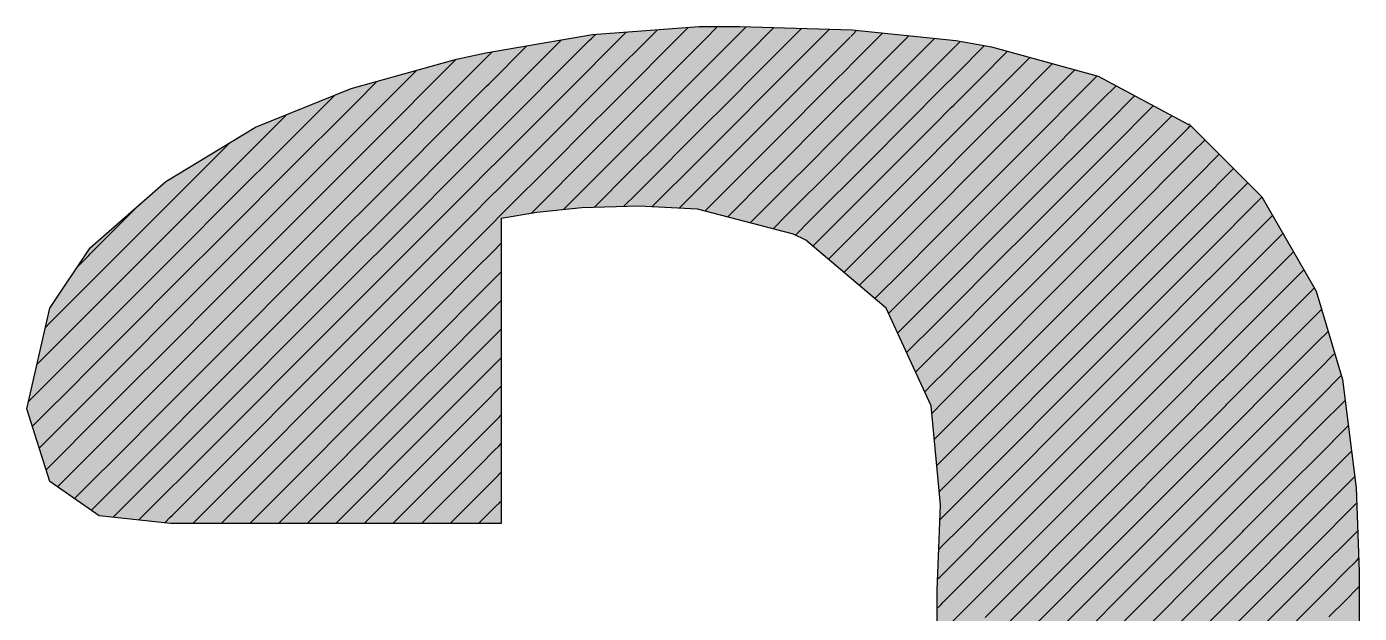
# Model space of a CAD drawing. Extents: x -15895 to 12929, y -2522 to 15173.
# Drawn here: x -8966.44 to -8949.96, y 11094.78 to 11102.02 of the extents above; entities that cross this region are included whole.
import ezdxf

# ---------------------------------------------------------------- set-up
doc = ezdxf.new("R2010")
doc.units = 0
doc.layers.add('MTH-CARIMBO-TXT1', color=1, linetype='Continuous')

msp = doc.modelspace()

# ---------------------------------------------------------------- linework, layer by layer
at = {"layer": 'MTH-CARIMBO-TXT1', "linetype": 'Continuous'}
for p, q in [((-8959.437, 11101.897), (-8959.405, 11101.929)), ((-8959.362, 11101.619), (-8959.024, 11101.957)), ((-8959.287, 11101.34), (-8958.643, 11101.984)), ((-8959.212, 11101.062), (-8958.262, 11102.012)), ((-8958.055, 11101.865), (-8957.898, 11102.022)), ((-8957.944, 11101.622), (-8957.612, 11101.955)), ((-8957.612, 11101.955), (-8957.547, 11102.019)), ((-8957.538, 11101.675), (-8957.203, 11102.01)), ((-8957.465, 11101.394), (-8956.859, 11102.001)), ((-8957.392, 11101.114), (-8956.515, 11101.991)), ((-8956.252, 11101.9), (-8956.227, 11101.926)), ((-8956.227, 11101.926), (-8956.175, 11101.977)), ((-8956.188, 11101.611), (-8955.855, 11101.944)), ((-8960.728, 11101.313), (-8960.256, 11101.785)), ((-8960.698, 11100.99), (-8959.828, 11101.859)), ((-8960.668, 11100.667), (-8959.481, 11101.853)), ((-8959.481, 11101.853), (-8959.462, 11101.873)), ((-8959.462, 11101.873), (-8959.447, 11101.887)), ((-8959.447, 11101.887), (-8959.437, 11101.897)), ((-8958.241, 11101.679), (-8958.128, 11101.792)), ((-8958.128, 11101.792), (-8958.055, 11101.865)), ((-8957.319, 11100.834), (-8956.26, 11101.893)), ((-8956.15, 11101.296), (-8955.535, 11101.91)), ((-8956.111, 11100.981), (-8955.215, 11101.877)), ((-8956.073, 11100.666), (-8954.975, 11101.763)), ((-8954.975, 11101.763), (-8954.958, 11101.781)), ((-8954.952, 11101.786), (-8954.898, 11101.84)), ((-8954.948, 11101.436), (-8954.597, 11101.788)), ((-8962.187, 11100.562), (-8961.129, 11101.62)), ((-8961.096, 11101.299), (-8960.762, 11101.633)), ((-8960.758, 11101.637), (-8960.684, 11101.71)), ((-8959.471, 11101.51), (-8959.362, 11101.619)), ((-8959.136, 11100.784), (-8958.241, 11101.679)), ((-8958.131, 11101.436), (-8957.944, 11101.622)), ((-8957.834, 11101.379), (-8957.538, 11101.675)), ((-8956.352, 11101.447), (-8956.188, 11101.611)), ((-8954.458, 11101.573), (-8954.313, 11101.718)), ((-8954.383, 11101.295), (-8954.036, 11101.642)), ((-8962.278, 11100.824), (-8961.619, 11101.483)), ((-8959.623, 11101.358), (-8959.471, 11101.51)), ((-8958.42, 11101.146), (-8958.131, 11101.436)), ((-8956.403, 11101.396), (-8956.352, 11101.447)), ((-8954.967, 11101.417), (-8954.948, 11101.436)), ((-8954.944, 11101.087), (-8954.516, 11101.515)), ((-8954.516, 11101.515), (-8954.458, 11101.573)), ((-8954.307, 11101.017), (-8953.759, 11101.565)), ((-8954.231, 11100.739), (-8953.481, 11101.489)), ((-8962.368, 11101.087), (-8962.11, 11101.346)), ((-8962.096, 11100.299), (-8961.096, 11101.299)), ((-8961.065, 11100.976), (-8960.751, 11101.291)), ((-8960.751, 11101.291), (-8960.728, 11101.313)), ((-8959.829, 11101.152), (-8959.623, 11101.358)), ((-8959.495, 11101.133), (-8959.287, 11101.34)), ((-8958.134, 11101.079), (-8957.834, 11101.379)), ((-8957.723, 11101.136), (-8957.465, 11101.394)), ((-8957.246, 11100.553), (-8956.403, 11101.396)), ((-8956.452, 11100.993), (-8956.15, 11101.296)), ((-8956.034, 11100.35), (-8955.1, 11101.285)), ((-8955.1, 11101.285), (-8954.983, 11101.401)), ((-8954.983, 11101.401), (-8954.967, 11101.417)), ((-8954.52, 11101.158), (-8954.383, 11101.295)), ((-8954.155, 11100.462), (-8953.204, 11101.413)), ((-8953.138, 11101.125), (-8952.972, 11101.291)), ((-8963.389, 11100.42), (-8962.637, 11101.172)), ((-8960.637, 11100.343), (-8959.829, 11101.152)), ((-8959.784, 11100.843), (-8959.495, 11101.133)), ((-8959.061, 11100.505), (-8958.42, 11101.146)), ((-8958.137, 11100.722), (-8957.723, 11101.136)), ((-8957.612, 11100.893), (-8957.392, 11101.114)), ((-8954.94, 11100.738), (-8954.52, 11101.158)), ((-8954.079, 11100.184), (-8953.138, 11101.125)), ((-8953.079, 11100.83), (-8952.742, 11101.168)), ((-8963.525, 11100.638), (-8963.229, 11100.934)), ((-8963.254, 11100.202), (-8962.368, 11101.087)), ((-8962.006, 11100.036), (-8961.065, 11100.976)), ((-8961.034, 11100.654), (-8960.739, 11100.948)), ((-8960.739, 11100.948), (-8960.698, 11100.99)), ((-8959.518, 11100.755), (-8959.212, 11101.062)), ((-8958.599, 11100.613), (-8958.134, 11101.079)), ((-8956.552, 11100.54), (-8956.111, 11100.981)), ((-8956.546, 11100.9), (-8956.452, 11100.993)), ((-8955.224, 11100.807), (-8955.009, 11101.022)), ((-8955.009, 11101.022), (-8954.979, 11101.052)), ((-8954.979, 11101.052), (-8954.944, 11101.087)), ((-8954.524, 11100.8), (-8954.307, 11101.017)), ((-8953.021, 11100.535), (-8952.511, 11101.045)), ((-8963.118, 11099.984), (-8962.278, 11100.824)), ((-8960.176, 11100.451), (-8959.784, 11100.843)), ((-8959.542, 11100.378), (-8959.136, 11100.784)), ((-8958.14, 11100.366), (-8957.612, 11100.893)), ((-8957.502, 11100.65), (-8957.319, 11100.834)), ((-8957.172, 11100.273), (-8956.546, 11100.9)), ((-8955.996, 11100.035), (-8955.224, 11100.807)), ((-8954.936, 11100.388), (-8954.524, 11100.8)), ((-8954.004, 11099.906), (-8953.079, 11100.83)), ((-8952.962, 11100.24), (-8952.281, 11100.922)), ((-8952.904, 11099.945), (-8952.079, 11100.77)), ((-8952.079, 11100.77), (-8952.062, 11100.787)), ((-8952.062, 11100.787), (-8952.049, 11100.8)), ((-8963.675, 11100.488), (-8963.525, 11100.638)), ((-8961.915, 11099.773), (-8961.034, 11100.654)), ((-8961.003, 11100.332), (-8960.728, 11100.606)), ((-8960.728, 11100.606), (-8960.668, 11100.667)), ((-8959.945, 11100.329), (-8959.518, 11100.755)), ((-8958.986, 11100.227), (-8958.599, 11100.613)), ((-8958.779, 11100.081), (-8958.137, 11100.722)), ((-8958.143, 11100.009), (-8957.502, 11100.65)), ((-8956.652, 11100.086), (-8956.073, 11100.666)), ((-8955.348, 11100.329), (-8955.035, 11100.643)), ((-8955.035, 11100.643), (-8954.992, 11100.686)), ((-8954.992, 11100.686), (-8954.94, 11100.738)), ((-8954.528, 11100.443), (-8954.231, 11100.739)), ((-8952.021, 11100.475), (-8951.872, 11100.623)), ((-8964.717, 11099.8), (-8963.927, 11100.589)), ((-8964.712, 11099.451), (-8963.675, 11100.488)), ((-8962.983, 11099.766), (-8962.187, 11100.562)), ((-8960.607, 11100.02), (-8960.176, 11100.451)), ((-8959.565, 11100.001), (-8959.061, 11100.505)), ((-8957.391, 11100.407), (-8957.246, 11100.553)), ((-8956.689, 11100.403), (-8956.552, 11100.54)), ((-8954.932, 11100.039), (-8954.528, 11100.443)), ((-8954.531, 11100.085), (-8954.155, 11100.462)), ((-8953.928, 11099.628), (-8953.021, 11100.535)), ((-8952.846, 11099.65), (-8952.037, 11100.458)), ((-8952.037, 11100.458), (-8952.021, 11100.475)), ((-8951.979, 11100.163), (-8951.695, 11100.446)), ((-8963.771, 11100.038), (-8963.389, 11100.42)), ((-8962.847, 11099.548), (-8962.096, 11100.299)), ((-8961.824, 11099.51), (-8961.003, 11100.332)), ((-8960.717, 11100.264), (-8960.637, 11100.343)), ((-8960.524, 11099.749), (-8959.945, 11100.329)), ((-8960.106, 11099.814), (-8959.542, 11100.378)), ((-8958.71, 11099.796), (-8958.14, 11100.366)), ((-8958.056, 11099.743), (-8957.391, 11100.407)), ((-8957.281, 11100.165), (-8957.172, 11100.273)), ((-8957.099, 11099.993), (-8956.689, 11100.403)), ((-8956.752, 11099.632), (-8956.034, 11100.35)), ((-8955.957, 11099.72), (-8955.348, 11100.329)), ((-8955.06, 11100.263), (-8955.004, 11100.32)), ((-8955.004, 11100.32), (-8954.936, 11100.388)), ((-8951.937, 11099.851), (-8951.519, 11100.27)), ((-8963.868, 11099.587), (-8963.254, 11100.202)), ((-8960.971, 11100.009), (-8960.717, 11100.264)), ((-8959.424, 11099.789), (-8958.986, 11100.227)), ((-8957.775, 11099.67), (-8957.281, 11100.165)), ((-8955.473, 11099.851), (-8955.06, 11100.263)), ((-8954.535, 11099.728), (-8954.079, 11100.184)), ((-8953.852, 11099.351), (-8952.962, 11100.24)), ((-8952.787, 11099.355), (-8951.995, 11100.147)), ((-8951.995, 11100.147), (-8951.979, 11100.163)), ((-8964.707, 11099.102), (-8963.771, 11100.038)), ((-8963.965, 11099.137), (-8963.118, 11099.984)), ((-8962.712, 11099.33), (-8962.006, 11100.036)), ((-8961.733, 11099.247), (-8960.971, 11100.009)), ((-8960.706, 11099.922), (-8960.607, 11100.02)), ((-8959.805, 11099.762), (-8959.565, 11100.001)), ((-8959.06, 11099.799), (-8958.911, 11099.949)), ((-8958.911, 11099.949), (-8958.779, 11100.081)), ((-8958.374, 11099.778), (-8958.143, 11100.009)), ((-8957.17, 11099.922), (-8957.099, 11099.993)), ((-8956.831, 11099.907), (-8956.652, 11100.086)), ((-8956.721, 11099.31), (-8955.996, 11100.035)), ((-8955.086, 11099.884), (-8955.016, 11099.954)), ((-8955.016, 11099.954), (-8954.932, 11100.039)), ((-8954.928, 11099.689), (-8954.531, 11100.085)), ((-8953.776, 11099.073), (-8952.904, 11099.945)), ((-8951.895, 11099.539), (-8951.342, 11100.093)), ((-8965.655, 11099.215), (-8965.038, 11099.832)), ((-8964.799, 11099.717), (-8964.717, 11099.8)), ((-8962.576, 11099.111), (-8961.915, 11099.773)), ((-8960.94, 11099.687), (-8960.706, 11099.922)), ((-8960.205, 11099.715), (-8960.106, 11099.814)), ((-8957.494, 11099.598), (-8957.17, 11099.922)), ((-8957.026, 11099.712), (-8956.831, 11099.907)), ((-8955.919, 11099.405), (-8955.473, 11099.851)), ((-8955.597, 11099.373), (-8955.086, 11099.884)), ((-8954.539, 11099.371), (-8954.004, 11099.906)), ((-8952.729, 11099.06), (-8951.953, 11099.835)), ((-8951.953, 11099.835), (-8951.937, 11099.851)), ((-8951.854, 11099.228), (-8951.168, 11099.914)), ((-8965.643, 11098.873), (-8964.799, 11099.717)), ((-8964.062, 11098.687), (-8962.983, 11099.766)), ((-8961.643, 11098.985), (-8960.94, 11099.687)), ((-8960.694, 11099.579), (-8960.577, 11099.697)), ((-8960.577, 11099.697), (-8960.524, 11099.749)), ((-8957.213, 11099.525), (-8957.059, 11099.679)), ((-8957.059, 11099.679), (-8957.026, 11099.712)), ((-8956.936, 11099.448), (-8956.752, 11099.632)), ((-8956.529, 11099.148), (-8955.957, 11099.72)), ((-8955.028, 11099.589), (-8954.928, 11099.689)), ((-8954.924, 11099.34), (-8954.535, 11099.728)), ((-8954.543, 11099.013), (-8953.928, 11099.628)), ((-8953.7, 11098.795), (-8952.846, 11099.65)), ((-8951.141, 11099.587), (-8951.037, 11099.691)), ((-8964.887, 11099.276), (-8964.712, 11099.451)), ((-8964.702, 11098.753), (-8963.868, 11099.587)), ((-8964.158, 11098.236), (-8962.847, 11099.548)), ((-8962.441, 11098.893), (-8961.824, 11099.51)), ((-8960.909, 11099.364), (-8960.694, 11099.579)), ((-8955.721, 11098.895), (-8955.112, 11099.505)), ((-8955.112, 11099.505), (-8955.028, 11099.589)), ((-8952.67, 11098.765), (-8951.911, 11099.524)), ((-8951.911, 11099.524), (-8951.895, 11099.539)), ((-8951.812, 11098.916), (-8951.141, 11099.587)), ((-8951.114, 11099.26), (-8950.908, 11099.466)), ((-8964.255, 11097.786), (-8962.712, 11099.33)), ((-8961.552, 11098.722), (-8960.909, 11099.364)), ((-8960.683, 11099.237), (-8960.573, 11099.347)), ((-8956.338, 11098.986), (-8955.919, 11099.405)), ((-8955.88, 11099.09), (-8955.597, 11099.373)), ((-8955.04, 11099.223), (-8954.924, 11099.34)), ((-8954.919, 11098.99), (-8954.539, 11099.371)), ((-8954.547, 11098.656), (-8953.852, 11099.351)), ((-8953.625, 11098.517), (-8952.787, 11099.355)), ((-8965.809, 11099.061), (-8965.673, 11099.196)), ((-8965.673, 11099.196), (-8965.655, 11099.215)), ((-8965.631, 11098.531), (-8964.887, 11099.276)), ((-8964.698, 11098.404), (-8963.965, 11099.137)), ((-8962.305, 11098.675), (-8961.733, 11099.247)), ((-8960.878, 11099.042), (-8960.683, 11099.237)), ((-8955.784, 11098.479), (-8955.138, 11099.126)), ((-8955.138, 11099.126), (-8955.04, 11099.223)), ((-8952.612, 11098.47), (-8951.869, 11099.212)), ((-8951.869, 11099.212), (-8951.854, 11099.228)), ((-8951.77, 11098.604), (-8951.114, 11099.26)), ((-8951.088, 11098.933), (-8950.779, 11099.241)), ((-8964.975, 11098.834), (-8964.707, 11099.102)), ((-8964.352, 11097.336), (-8962.576, 11099.111)), ((-8962.17, 11098.457), (-8961.643, 11098.985)), ((-8961.461, 11098.459), (-8960.878, 11099.042)), ((-8960.672, 11098.895), (-8960.573, 11098.994)), ((-8956.146, 11098.824), (-8955.88, 11099.09)), ((-8955.053, 11098.857), (-8954.919, 11098.99)), ((-8954.915, 11098.641), (-8954.543, 11099.013)), ((-8954.551, 11098.298), (-8953.776, 11099.073)), ((-8953.549, 11098.24), (-8952.729, 11099.06)), ((-8951.061, 11098.606), (-8950.65, 11099.017)), ((-8965.747, 11098.769), (-8965.643, 11098.873)), ((-8965.619, 11098.19), (-8964.975, 11098.834)), ((-8964.449, 11096.886), (-8962.441, 11098.893)), ((-8960.847, 11098.72), (-8960.672, 11098.895)), ((-8955.842, 11098.775), (-8955.721, 11098.895)), ((-8955.163, 11098.746), (-8955.053, 11098.857)), ((-8954.554, 11097.941), (-8953.7, 11098.795)), ((-8952.553, 11098.174), (-8951.827, 11098.901)), ((-8951.827, 11098.901), (-8951.812, 11098.916)), ((-8951.729, 11098.292), (-8951.088, 11098.933)), ((-8951.035, 11098.279), (-8950.521, 11098.792)), ((-8966.155, 11098.362), (-8965.747, 11098.769)), ((-8965.063, 11098.393), (-8964.702, 11098.753)), ((-8964.693, 11098.055), (-8964.062, 11098.687)), ((-8964.545, 11096.435), (-8962.305, 11098.675)), ((-8962.035, 11098.239), (-8961.552, 11098.722)), ((-8961.37, 11098.196), (-8960.847, 11098.72)), ((-8960.661, 11098.552), (-8960.573, 11098.64)), ((-8955.954, 11098.662), (-8955.842, 11098.775)), ((-8955.672, 11098.237), (-8955.163, 11098.746)), ((-8955.065, 11098.491), (-8954.915, 11098.641)), ((-8954.911, 11098.291), (-8954.547, 11098.656)), ((-8953.473, 11097.962), (-8952.67, 11098.765)), ((-8965.82, 11098.342), (-8965.631, 11098.531)), ((-8964.642, 11095.985), (-8962.17, 11098.457)), ((-8961.899, 11098.021), (-8961.461, 11098.459)), ((-8960.816, 11098.397), (-8960.661, 11098.552)), ((-8955.189, 11098.367), (-8955.065, 11098.491)), ((-8954.558, 11097.584), (-8953.625, 11098.517)), ((-8953.397, 11097.684), (-8952.612, 11098.47)), ((-8952.495, 11097.879), (-8951.785, 11098.589)), ((-8951.785, 11098.589), (-8951.77, 11098.604)), ((-8951.687, 11097.98), (-8951.061, 11098.606)), ((-8951.008, 11097.952), (-8950.488, 11098.472)), ((-8950.488, 11098.472), (-8950.432, 11098.528)), ((-8966.209, 11098.307), (-8966.155, 11098.362)), ((-8966.155, 11098.008), (-8965.82, 11098.342)), ((-8965.608, 11097.848), (-8965.063, 11098.393)), ((-8965.151, 11097.951), (-8964.698, 11098.404)), ((-8961.28, 11097.933), (-8960.816, 11098.397)), ((-8955.561, 11097.995), (-8955.189, 11098.367)), ((-8955.077, 11098.126), (-8954.911, 11098.291)), ((-8954.907, 11097.942), (-8954.551, 11098.298)), ((-8951.743, 11098.278), (-8951.729, 11098.292)), ((-8965.894, 11097.915), (-8965.619, 11098.19)), ((-8964.688, 11097.707), (-8964.158, 11098.236)), ((-8964.388, 11095.886), (-8962.035, 11098.239)), ((-8961.764, 11097.803), (-8961.37, 11098.196)), ((-8960.784, 11098.075), (-8960.649, 11098.21)), ((-8960.649, 11098.21), (-8960.573, 11098.287)), ((-8955.215, 11097.988), (-8955.077, 11098.126)), ((-8954.562, 11097.226), (-8953.549, 11098.24)), ((-8953.321, 11097.406), (-8952.553, 11098.174)), ((-8952.436, 11097.584), (-8951.743, 11098.278)), ((-8951.645, 11097.668), (-8951.035, 11098.279)), ((-8950.982, 11097.625), (-8950.475, 11098.132)), ((-8950.475, 11098.132), (-8950.351, 11098.256)), ((-8966.315, 11097.848), (-8966.155, 11098.008)), ((-8965.238, 11097.51), (-8964.693, 11098.055)), ((-8964.035, 11095.886), (-8961.899, 11098.021)), ((-8961.189, 11097.67), (-8960.784, 11098.075)), ((-8955.45, 11097.753), (-8955.215, 11097.988)), ((-8954.566, 11096.869), (-8953.473, 11097.962)), ((-8952.378, 11097.289), (-8951.701, 11097.966)), ((-8951.701, 11097.966), (-8951.687, 11097.98)), ((-8950.461, 11097.792), (-8950.269, 11097.983)), ((-8966.155, 11097.655), (-8965.894, 11097.915)), ((-8965.967, 11097.488), (-8965.608, 11097.848)), ((-8965.596, 11097.506), (-8965.151, 11097.951)), ((-8963.681, 11095.886), (-8961.764, 11097.803)), ((-8961.628, 11097.585), (-8961.28, 11097.933)), ((-8960.753, 11097.753), (-8960.638, 11097.868)), ((-8960.638, 11097.868), (-8960.573, 11097.933)), ((-8955.089, 11097.76), (-8954.907, 11097.942)), ((-8954.903, 11097.592), (-8954.554, 11097.941)), ((-8953.246, 11097.129), (-8952.495, 11097.879)), ((-8951.603, 11097.357), (-8951.008, 11097.952)), ((-8966.421, 11097.388), (-8966.155, 11097.655)), ((-8965.326, 11097.069), (-8964.688, 11097.707)), ((-8964.684, 11097.358), (-8964.255, 11097.786)), ((-8961.493, 11097.367), (-8961.189, 11097.67)), ((-8961.098, 11097.408), (-8960.753, 11097.753)), ((-8955.24, 11097.609), (-8955.089, 11097.76)), ((-8954.57, 11096.511), (-8953.397, 11097.684)), ((-8952.319, 11096.994), (-8951.659, 11097.655)), ((-8951.659, 11097.655), (-8951.645, 11097.668)), ((-8950.955, 11097.298), (-8950.461, 11097.792)), ((-8950.448, 11097.451), (-8950.188, 11097.711)), ((-8966.155, 11097.301), (-8965.967, 11097.488)), ((-8966.041, 11097.061), (-8965.596, 11097.506)), ((-8965.584, 11097.165), (-8965.238, 11097.51)), ((-8963.327, 11095.886), (-8961.628, 11097.585)), ((-8960.722, 11097.43), (-8960.627, 11097.526)), ((-8960.627, 11097.526), (-8960.573, 11097.579)), ((-8955.338, 11097.511), (-8955.24, 11097.609)), ((-8955.101, 11097.394), (-8954.903, 11097.592)), ((-8954.899, 11097.243), (-8954.558, 11097.584)), ((-8953.17, 11096.851), (-8952.436, 11097.584)), ((-8951.562, 11097.045), (-8950.982, 11097.625)), ((-8966.372, 11097.083), (-8966.155, 11097.301)), ((-8965.414, 11096.627), (-8964.684, 11097.358)), ((-8964.679, 11097.009), (-8964.352, 11097.336)), ((-8962.974, 11095.886), (-8961.493, 11097.367)), ((-8961.357, 11097.149), (-8961.098, 11097.408)), ((-8961.008, 11097.145), (-8960.722, 11097.43)), ((-8955.25, 11097.245), (-8955.101, 11097.394)), ((-8954.574, 11096.154), (-8953.321, 11097.406)), ((-8952.261, 11096.699), (-8951.616, 11097.343)), ((-8951.616, 11097.343), (-8951.603, 11097.357)), ((-8950.928, 11096.971), (-8950.448, 11097.451)), ((-8950.435, 11097.111), (-8950.169, 11097.376)), ((-8950.169, 11097.376), (-8950.141, 11097.405)), ((-8966.115, 11096.634), (-8965.584, 11097.165)), ((-8962.62, 11095.886), (-8961.357, 11097.149)), ((-8961.222, 11096.93), (-8961.008, 11097.145)), ((-8960.691, 11097.108), (-8960.616, 11097.183)), ((-8960.616, 11097.183), (-8960.573, 11097.226)), ((-8955.114, 11097.028), (-8954.899, 11097.243)), ((-8954.895, 11096.893), (-8954.562, 11097.226)), ((-8953.094, 11096.573), (-8952.378, 11097.289)), ((-8951.52, 11096.733), (-8950.955, 11097.298)), ((-8966.155, 11096.947), (-8966.041, 11097.061)), ((-8965.572, 11096.823), (-8965.326, 11097.069)), ((-8965.502, 11096.186), (-8964.679, 11097.009)), ((-8960.917, 11096.882), (-8960.691, 11097.108)), ((-8955.22, 11096.922), (-8955.114, 11097.028)), ((-8954.577, 11095.797), (-8953.246, 11097.129)), ((-8953.018, 11096.295), (-8952.319, 11096.994)), ((-8952.202, 11096.404), (-8951.574, 11097.032)), ((-8951.574, 11097.032), (-8951.562, 11097.045)), ((-8951.478, 11096.421), (-8950.928, 11096.971)), ((-8950.902, 11096.644), (-8950.435, 11097.111)), ((-8950.421, 11096.771), (-8950.163, 11097.029)), ((-8950.163, 11097.029), (-8950.101, 11097.092)), ((-8966.287, 11096.815), (-8966.155, 11096.947)), ((-8966.059, 11096.336), (-8965.572, 11096.823)), ((-8964.674, 11096.66), (-8964.449, 11096.886)), ((-8962.267, 11095.886), (-8961.222, 11096.93)), ((-8961.086, 11096.712), (-8960.917, 11096.882)), ((-8960.66, 11096.785), (-8960.604, 11096.841)), ((-8960.604, 11096.841), (-8960.573, 11096.872)), ((-8955.126, 11096.663), (-8954.895, 11096.893)), ((-8954.891, 11096.544), (-8954.566, 11096.869)), ((-8954.581, 11095.439), (-8953.17, 11096.851)), ((-8965.372, 11095.963), (-8964.674, 11096.66)), ((-8961.913, 11095.886), (-8961.086, 11096.712)), ((-8960.826, 11096.619), (-8960.66, 11096.785)), ((-8955.189, 11096.599), (-8955.126, 11096.663)), ((-8952.942, 11096.018), (-8952.261, 11096.699)), ((-8952.144, 11096.109), (-8951.532, 11096.72)), ((-8951.532, 11096.72), (-8951.52, 11096.733)), ((-8951.436, 11096.109), (-8950.902, 11096.644)), ((-8950.875, 11096.317), (-8950.421, 11096.771)), ((-8950.408, 11096.431), (-8950.158, 11096.681)), ((-8950.158, 11096.681), (-8950.06, 11096.778)), ((-8966.201, 11096.547), (-8966.155, 11096.594)), ((-8966.155, 11096.594), (-8966.115, 11096.634)), ((-8965.849, 11096.192), (-8965.56, 11096.481)), ((-8965.56, 11096.481), (-8965.414, 11096.627)), ((-8961.56, 11095.886), (-8960.951, 11096.494)), ((-8960.951, 11096.494), (-8960.826, 11096.619)), ((-8960.629, 11096.463), (-8960.593, 11096.499)), ((-8960.593, 11096.499), (-8960.573, 11096.519)), ((-8955.138, 11096.297), (-8954.891, 11096.544)), ((-8954.887, 11096.194), (-8954.57, 11096.511)), ((-8954.585, 11095.082), (-8953.094, 11096.573)), ((-8965.053, 11095.928), (-8964.669, 11096.311)), ((-8964.669, 11096.311), (-8964.545, 11096.435)), ((-8960.815, 11096.276), (-8960.735, 11096.356)), ((-8960.735, 11096.356), (-8960.629, 11096.463)), ((-8952.867, 11095.74), (-8952.202, 11096.404)), ((-8952.086, 11095.814), (-8951.49, 11096.409)), ((-8951.49, 11096.409), (-8951.478, 11096.421)), ((-8951.395, 11095.797), (-8950.875, 11096.317)), ((-8950.849, 11095.99), (-8950.408, 11096.431)), ((-8950.395, 11096.09), (-8950.152, 11096.333)), ((-8950.152, 11096.333), (-8950.02, 11096.465)), ((-8965.548, 11096.139), (-8965.502, 11096.186)), ((-8961.206, 11095.886), (-8960.815, 11096.276)), ((-8960.597, 11096.141), (-8960.582, 11096.156)), ((-8955.159, 11096.276), (-8955.138, 11096.297)), ((-8955.139, 11095.942), (-8954.887, 11096.194)), ((-8954.883, 11095.845), (-8954.574, 11096.154)), ((-8954.589, 11094.725), (-8953.018, 11096.295)), ((-8965.64, 11096.048), (-8965.548, 11096.139)), ((-8964.665, 11095.963), (-8964.642, 11095.985)), ((-8960.853, 11095.886), (-8960.68, 11096.058)), ((-8960.68, 11096.058), (-8960.645, 11096.093)), ((-8960.645, 11096.093), (-8960.597, 11096.141)), ((-8954.593, 11094.367), (-8952.942, 11096.018)), ((-8952.791, 11095.462), (-8952.144, 11096.109)), ((-8952.027, 11095.519), (-8951.448, 11096.097)), ((-8951.448, 11096.097), (-8951.436, 11096.109)), ((-8951.353, 11095.486), (-8950.849, 11095.99)), ((-8950.822, 11095.663), (-8950.395, 11096.09)), ((-8950.381, 11095.75), (-8950.146, 11095.986)), ((-8950.146, 11095.986), (-8950.001, 11096.13)), ((-8964.734, 11095.893), (-8964.665, 11095.963)), ((-8955.151, 11095.931), (-8955.139, 11095.942)), ((-8955.128, 11095.599), (-8954.883, 11095.845)), ((-8954.879, 11095.495), (-8954.577, 11095.797)), ((-8954.597, 11094.01), (-8952.867, 11095.74)), ((-8952.715, 11095.184), (-8952.086, 11095.814)), ((-8951.969, 11095.224), (-8951.406, 11095.786)), ((-8951.406, 11095.786), (-8951.395, 11095.797)), ((-8951.311, 11095.174), (-8950.822, 11095.663)), ((-8950.795, 11095.336), (-8950.381, 11095.75)), ((-8950.14, 11095.638), (-8950, 11095.778)), ((-8950, 11095.778), (-8949.982, 11095.796)), ((-8955.163, 11095.565), (-8955.128, 11095.599)), ((-8955.118, 11095.256), (-8954.879, 11095.495)), ((-8952.639, 11094.907), (-8952.027, 11095.519)), ((-8950.368, 11095.41), (-8950.14, 11095.638)), ((-8954.875, 11095.146), (-8954.581, 11095.439)), ((-8954.6, 11093.652), (-8952.791, 11095.462)), ((-8951.91, 11094.928), (-8951.364, 11095.475)), ((-8951.364, 11095.475), (-8951.353, 11095.486)), ((-8951.269, 11094.862), (-8950.795, 11095.336)), ((-8950.769, 11095.009), (-8950.368, 11095.41)), ((-8950.134, 11095.29), (-8949.999, 11095.425)), ((-8949.999, 11095.425), (-8949.97, 11095.455)), ((-8955.17, 11095.204), (-8955.151, 11095.223)), ((-8955.151, 11095.223), (-8955.118, 11095.256)), ((-8954.604, 11093.295), (-8952.715, 11095.184)), ((-8952.563, 11094.629), (-8951.969, 11095.224)), ((-8951.852, 11094.633), (-8951.322, 11095.163)), ((-8951.322, 11095.163), (-8951.311, 11095.174)), ((-8950.355, 11095.07), (-8950.134, 11095.29)), ((-8955.108, 11094.913), (-8954.875, 11095.146)), ((-8954.871, 11094.796), (-8954.585, 11095.082)), ((-8951.228, 11094.55), (-8950.769, 11095.009)), ((-8950.742, 11094.682), (-8950.355, 11095.07)), ((-8950.128, 11094.942), (-8949.998, 11095.073)), ((-8949.998, 11095.073), (-8949.964, 11095.107)), ((-8955.177, 11094.844), (-8955.14, 11094.88)), ((-8955.14, 11094.88), (-8955.108, 11094.913)), ((-8954.608, 11092.938), (-8952.639, 11094.907)), ((-8952.487, 11094.351), (-8951.91, 11094.928)), ((-8951.793, 11094.338), (-8951.28, 11094.852)), ((-8951.28, 11094.852), (-8951.269, 11094.862)), ((-8950.341, 11094.73), (-8950.128, 11094.942)), ((-8955.097, 11094.57), (-8954.871, 11094.796))]:
    msp.add_line(p, q, dxfattribs=at)
msp.add_lwpolyline([(-8955.182, 11094.567), (-8955.182, 11095.064), (-8955.163, 11095.58), (-8955.144, 11096.115), (-8955.259, 11097.338), (-8955.813, 11098.543), (-8956.807, 11099.384), (-8956.96, 11099.46), (-8958.145, 11099.766), (-8958.872, 11099.804), (-8959.579, 11099.785), (-8960.133, 11099.728), (-8960.573, 11099.651), (-8960.573, 11095.886), (-8964.664, 11095.886), (-8965.543, 11095.981), (-8966.155, 11096.402), (-8966.441, 11097.3), (-8966.155, 11098.543), (-8965.658, 11099.288), (-8964.721, 11100.11), (-8963.612, 11100.779), (-8962.427, 11101.257), (-8961.127, 11101.62), (-8960.764, 11101.697), (-8959.445, 11101.926), (-8958.126, 11102.022), (-8957.629, 11102.022), (-8956.234, 11101.983), (-8954.953, 11101.85), (-8954.513, 11101.773), (-8953.194, 11101.41), (-8952.086, 11100.817), (-8952.066, 11100.817), (-8951.168, 11099.919), (-8950.499, 11098.753), (-8950.174, 11097.663), (-8950.002, 11096.325), (-8949.964, 11095.293), (-8949.964, 11085.104)], dxfattribs=at)
for points in [[(-8959.445, 11101.926), (-8960.573, 11099.651), (-8960.764, 11101.697)], [(-8960.133, 11099.728), (-8960.573, 11099.651), (-8959.445, 11101.926)], [(-8959.579, 11099.785), (-8960.133, 11099.728), (-8959.445, 11101.926)], [(-8959.579, 11099.785), (-8959.445, 11101.926), (-8958.872, 11099.804)], [(-8959.445, 11101.926), (-8958.126, 11102.022), (-8958.872, 11099.804)], [(-8958.126, 11102.022), (-8958.145, 11099.766), (-8958.872, 11099.804)], [(-8958.145, 11099.766), (-8958.126, 11102.022), (-8956.96, 11099.46)], [(-8958.126, 11102.022), (-8957.629, 11102.022), (-8956.96, 11099.46)], [(-8957.629, 11102.022), (-8956.234, 11101.983), (-8956.96, 11099.46)], [(-8956.234, 11101.983), (-8956.807, 11099.384), (-8956.96, 11099.46)], [(-8955.813, 11098.543), (-8956.807, 11099.384), (-8956.234, 11101.983)], [(-8954.953, 11101.85), (-8955.813, 11098.543), (-8956.234, 11101.983)], [(-8955.259, 11097.338), (-8955.813, 11098.543), (-8954.953, 11101.85)], [(-8955.144, 11096.115), (-8955.259, 11097.338), (-8954.953, 11101.85)], [(-8955.144, 11096.115), (-8954.953, 11101.85), (-8954.723, 11082.199)], [(-8954.953, 11101.85), (-8954.513, 11101.773), (-8954.723, 11082.199)], [(-8954.513, 11101.773), (-8949.964, 11085.104), (-8954.723, 11082.199)], [(-8954.513, 11101.773), (-8953.194, 11101.41), (-8949.964, 11085.104)], [(-8960.573, 11095.886), (-8962.427, 11101.257), (-8961.127, 11101.62)], [(-8960.764, 11101.697), (-8960.573, 11095.886), (-8961.127, 11101.62)], [(-8960.573, 11099.651), (-8960.573, 11095.886), (-8960.764, 11101.697)], [(-8963.612, 11100.779), (-8962.427, 11101.257), (-8960.573, 11095.886)], [(-8953.194, 11101.41), (-8952.086, 11100.817), (-8949.964, 11085.104)], [(-8964.721, 11100.11), (-8963.612, 11100.779), (-8964.664, 11095.886)], [(-8964.664, 11095.886), (-8963.612, 11100.779), (-8960.573, 11095.886)], [(-8952.086, 11100.817), (-8952.066, 11100.817), (-8949.964, 11085.104)], [(-8952.066, 11100.817), (-8951.168, 11099.919), (-8949.964, 11085.104)], [(-8965.658, 11099.288), (-8964.721, 11100.11), (-8965.543, 11095.981)], [(-8965.543, 11095.981), (-8964.721, 11100.11), (-8964.664, 11095.886)], [(-8951.168, 11099.919), (-8950.499, 11098.753), (-8949.964, 11085.104)], [(-8966.155, 11098.543), (-8965.658, 11099.288), (-8966.155, 11096.402)], [(-8966.155, 11096.402), (-8965.658, 11099.288), (-8965.543, 11095.981)], [(-8950.499, 11098.753), (-8950.174, 11097.663), (-8949.964, 11085.104)], [(-8966.441, 11097.3), (-8966.155, 11098.543), (-8966.155, 11096.402)], [(-8950.174, 11097.663), (-8950.002, 11096.325), (-8949.964, 11085.104)], [(-8950.002, 11096.325), (-8949.964, 11095.293), (-8949.964, 11085.104)], [(-8955.163, 11095.58), (-8955.144, 11096.115), (-8954.723, 11082.199)], [(-8955.182, 11094.567), (-8955.163, 11095.58), (-8954.723, 11082.199)], [(-8955.182, 11094.567), (-8955.182, 11095.064), (-8955.163, 11095.58)]]:
    msp.add_solid(points, dxfattribs=at)

doc.saveas('drawing.dxf')
